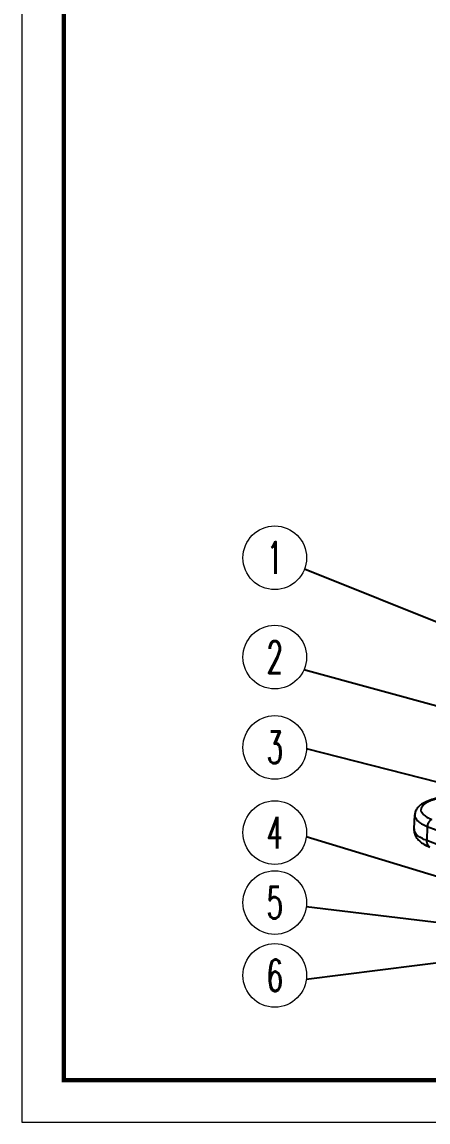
# Model space of a CAD drawing. Header units: millimetres. Extents: x 1338 to 1739, y -253 to 25.
# Drawn here: x 1338.3 to 1405.3, y -253.2 to -71.9 of the extents above; entities that cross this region are included whole.
import ezdxf
from ezdxf.enums import TextEntityAlignment as Align

# ---------------------------------------------------------------- set-up
doc = ezdxf.new("R2010")
doc.units = ezdxf.units.MM
doc.layers.add('from', color=7, linetype='Continuous', lineweight=13)
doc.styles.add('BOM', font='txt.shx', dxfattribs={"bigfont": 'gbcbig.shx'})
doc.styles.get("Standard").update_dxf_attribs({"font": 'txt', "bigfont": 'gbcbig.shx'})
doc.dimstyles.new('ISO', dxfattribs={"dimscale": 0.6, "dimtxt": 2.5, "dimasz": 2.5, "dimexe": 1.25, "dimexo": 0.625, "dimtad": 0, "dimdsep": 46, "dimtxsty": 'Standard', "dimblk": 'OPEN', "dimcen": 0, "dimclrd": 4, "dimclre": 4, "dimadec": 0, "dimazin": 0, "dimtfac": 1, "dimtofl": 0, "dimtmove": 0, "dimatfit": 3, "dimfxl": 0, "dimarcsym": 0})

# ---------------------------------------------------------------- blocks, each defined once
blk = doc.blocks.new('_Open')
at = {"color": 0, "linetype": 'ByBlock', "lineweight": -2}
for p, q in [((-1, 0.17), (0, 0)), ((-1, -0.17), (0, 0)), ((0, 0), (-1, 0))]:
    blk.add_line(p, q, dxfattribs=at)
blk = doc.blocks.new('yx_bom3')
at = {"layer": 'from'}
blk.add_circle((0, 0), 1, dxfattribs=at)
at = {"layer": 'from', "color": 4, "style": 'BOM', "width": 0.6}
blk.add_attdef('ITEM', text='', height=1, dxfattribs=at).set_placement((0, 0), align=Align.MIDDLE)
blk = doc.blocks.new('*u41')
at = {"color": 7, "linetype": 'Continuous'}
for p, q in [((-95.29, 38.79), (-95.18, 41.11)), ((-93.11, 39.21), (-93.2, 36.87)), ((-93.11, 39.21), (-86.56, 36.69)), ((-86.95, 34.47), (-93.2, 36.87))]:
    blk.add_line(p, q, dxfattribs=at)
for points, start_tangent, end_tangent in [([(-89.54, 44.12), (-90.86, 43.97), (-92.09, 43.71), (-93.2, 43.33), (-94.07, 42.86), (-94.67, 42.32), (-95.04, 41.73), (-95.18, 41.11)], (-0.997205, -0.074708), (-0.047412, -0.998875)), ([(-89.53, 44.05), (-90.67, 43.92), (-91.78, 43.68), (-92.72, 43.37), (-93.45, 42.99), (-93.93, 42.56), (-94.15, 42.1), (-94.1, 41.63), (-93.77, 41.17), (-93.19, 40.74), (-92.38, 40.36)], (-0.996799, -0.079948), (0.933588, -0.358349)), ([(-95.18, 41.11), (-95.1, 40.69), (-94.73, 40.15), (-94.05, 39.65), (-93.11, 39.21)], (-0.035365, -0.999374), (0.933588, -0.358349)), ([(-92.38, 40.36), (-92.59, 40.24), (-92.79, 40.04), (-92.95, 39.79), (-93.06, 39.5), (-93.11, 39.21)], (-0.948529, -0.31669), (-0.039152, -0.999233)), ([(-95.29, 38.79), (-95.22, 38.11), (-94.93, 37.44), (-94.42, 36.82), (-93.68, 36.27), (-92.67, 35.79)], (-0.047412, -0.998875), (0.933588, -0.358349)), ([(-93.2, 36.87), (-94.15, 37.32), (-94.83, 37.82), (-95.21, 38.36), (-95.29, 38.79)], (-0.933588, 0.358349), (0.035365, 0.999374)), ([(-92.67, 35.79), (-92.79, 35.86), (-93.02, 36.09), (-93.16, 36.45), (-93.2, 36.87)], (-0.934039, 0.35717), (0.039152, 0.999233))]:
    blk.add_spline(points, degree=3, dxfattribs=dict(at, start_tangent=start_tangent, end_tangent=end_tangent))
at = {"layer": 'from', "xscale": 5.241600000000517, "yscale": 5.241600000000574, "zscale": 5.2416}
for p, values in [((-118.26, 83.48), {'ITEM': '1'}), ((-118.26, 67.11), {'ITEM': '2'}), ((-118.26, 52.23), {'ITEM': '3'}), ((-118.26, 38.19), {'ITEM': '4'}), ((-118.26, 26.65), {'ITEM': '5'}), ((-118.26, 14.65), {'ITEM': '6'})]:
    blk.add_blockref('yx_bom3', p, dxfattribs=at).add_auto_attribs(values)
at = {"layer": 'from'}
for points in [[(-86.72, 70.94), (-113.37, 81.59)], [(-90.34, 58.7), (-113.47, 64.99)], [(-87.68, 45.51), (-113.03, 52)], [(-87.91, 29.82), (-113.07, 37.5)], [(-88.9, 23.03), (-113.07, 25.96)], [(-82.39, 17.88), (-113.07, 13.96)]]:
    blk.add_leader(points, dimstyle='ISO', override={"dimscale": 1, "dimasz": 1, "dimexo": 0.125, "dimadec": 2, "dimazin": 2, "dimldrblk": 'Dot'}, dxfattribs=at)

msp = doc.modelspace()

# ---------------------------------------------------------------- linework, layer by layer
at = {"layer": 'from'}
msp.add_lwpolyline([(1338.324, -253.151), (1739.261, -253.151), (1739.261, 25.464), (1338.324, 25.464)], close=True, dxfattribs=at)
at = {"layer": 'from', "const_width": 0.691}
msp.add_lwpolyline([(1345.234, -246.241), (1345.234, 18.555), (1732.352, 18.555), (1732.352, -246.241), (1345.234, -246.241)], dxfattribs=at)

# ---------------------------------------------------------------- block references
msp.add_blockref('*u41', (1498.256, -243.64))

doc.saveas('drawing.dxf')
